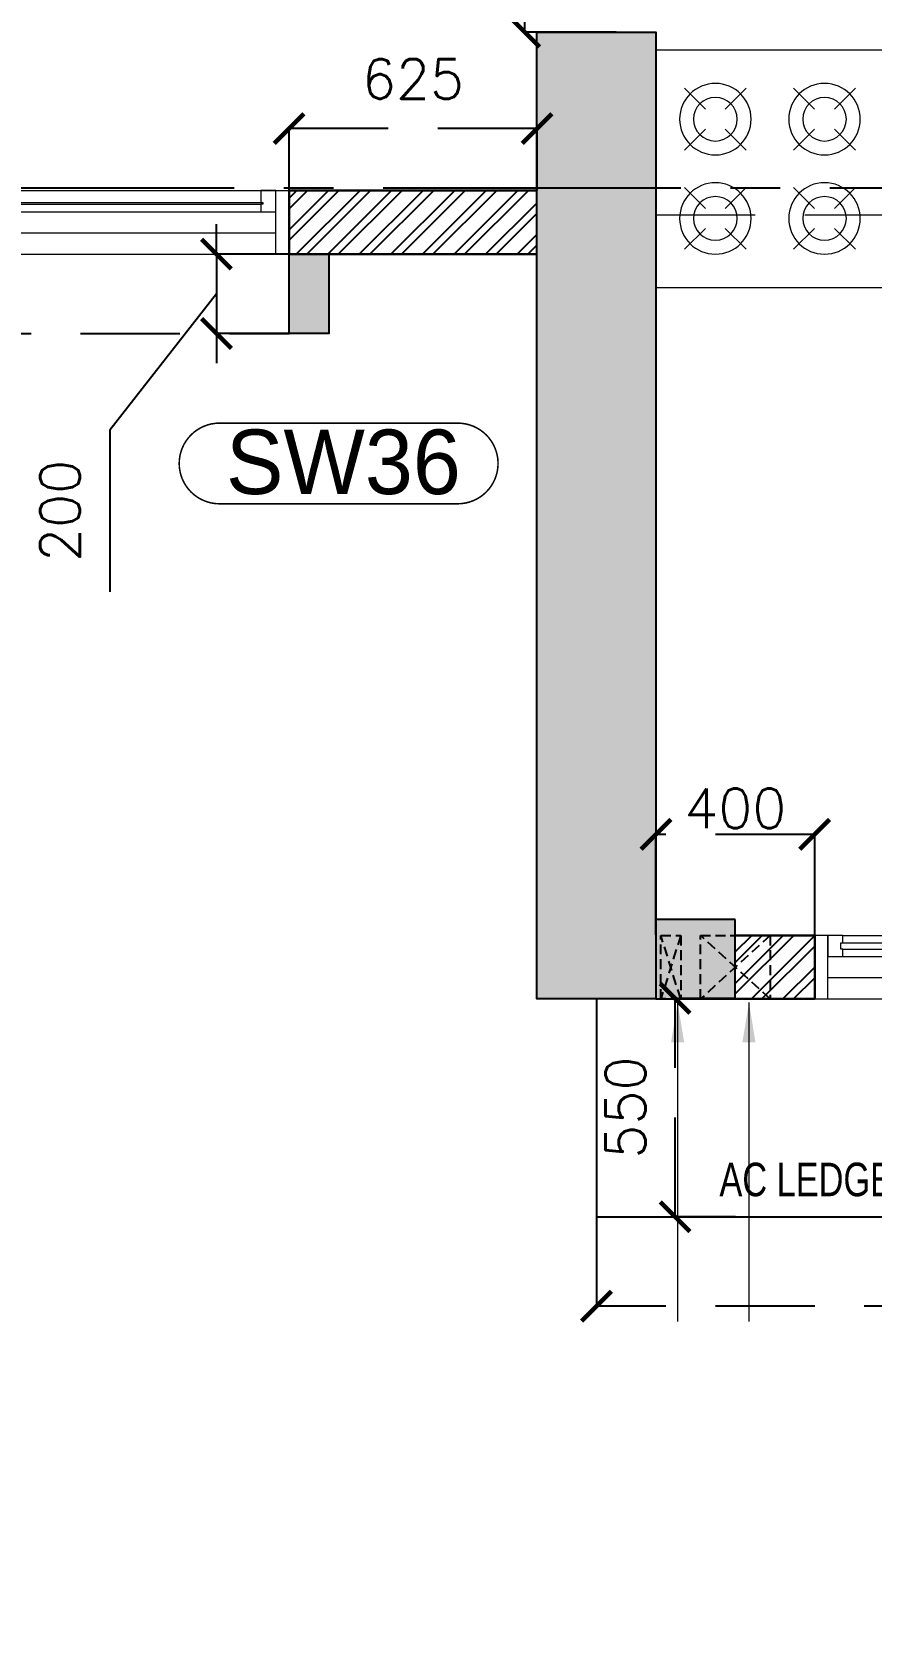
# Model space of a CAD drawing. Header units: millimetres. Extents: x 1124992 to 1258557, y -5767803 to -5695799.
# Drawn here: x 1192610 to 1194724, y -5721205 to -5717174 of the extents above; entities that cross this region are included whole.
import ezdxf

# ---------------------------------------------------------------- set-up
doc = ezdxf.new("R2010")
doc.units = ezdxf.units.MM
doc.header["$LTSCALE"] = 1000
doc.header["$MEASUREMENT"] = 0
for name, pattern in [('$1$AUDIT_D_120904163729-0', [0]), ('$36$HIDDEN', [0.375, 0.25, -0.125]), ('3BHK-A$0$AUDIT_D_120904163729-0', [0]), ('3BHK-A$0$HIDDEN', [0.375, 0.25, -0.125]), ('AUDIT_D_120904163729-0', [0]), ('T8 - TYPICAL FLOOR CORE$0$HIDDEN', [0.375, 0.25, -0.125]), ('T8(T9 IS SIMILAR) - DIMENSION & TEXTING$0$HIDDEN', [0.375, 0.25, -0.125]), ('T8(T9 IS SIMILAR) - TYPICAL FLOOR ELEVATION$0$AUDIT_D_120904163729-0', [0]), ('T8(T9 IS SIMILAR) - TYPICAL FLOOR ELEVATION$0$HIDDEN', [0.375, 0.25, -0.125]), ('T8(T9 IS SIMILAR)$0$$0$HIDDEN', [0.375, 0.25, -0.125]), ('T8(T9 IS SIMILAR)$0$HIDDEN', [0.375, 0.25, -0.125]), ('T8_REFUGE COLUMNS$0$CENTER2', [1.125, 0.75, -0.125, 0.125, -0.125])]:
    doc.linetypes.add(name, pattern=pattern)
doc.layers.get('0').update_dxf_attribs({"linetype": 'AUDIT_D_120904163729-0'})
for name, color, linetype in [('$0$A-HATCH -160', 251, '$1$AUDIT_D_120904163729-0'), ('$21$A-DIMENSIONS', 2, '$36$HIDDEN'), ('3BHK-A$0$$0$a-KIT FIX', 251, 'Continuous'), ('3BHK-A$0$A-HATCH -160', 251, '3BHK-A$0$AUDIT_D_120904163729-0'), ('T8 - TYPICAL FLOOR CORE$0$A-DIMENSIONS', 2, 'T8 - TYPICAL FLOOR CORE$0$HIDDEN'), ('T8 - TYPICAL FLOOR CORE$0$A-SLAB SUNK-AC LEDGES', 251, 'T8 - TYPICAL FLOOR CORE$0$HIDDEN'), ('T8(T9 IS SIMILAR) - DIMENSION & TEXTING$0$A-DIMENSIONS', 2, 'T8(T9 IS SIMILAR) - DIMENSION & TEXTING$0$HIDDEN'), ('T8(T9 IS SIMILAR) - TYPICAL FLOOR ELEVATION$0$A-DIM', 1, 'T8(T9 IS SIMILAR) - TYPICAL FLOOR ELEVATION$0$AUDIT_D_120904163729-0'), ('T8(T9 IS SIMILAR) - TYPICAL FLOOR ELEVATION$0$A-WALL HATCH', 252, 'T8(T9 IS SIMILAR) - TYPICAL FLOOR ELEVATION$0$AUDIT_D_120904163729-0'), ('T8(T9 IS SIMILAR) - TYPICAL FLOOR ELEVATION$0$A-WALL-FEATURES', 6, 'T8(T9 IS SIMILAR) - TYPICAL FLOOR ELEVATION$0$AUDIT_D_120904163729-0'), ('T8_REFUGE COLUMNS$0$A-CENTERLINE', 193, 'T8_REFUGE COLUMNS$0$CENTER2'), ('T8_REFUGE COLUMNS$0$A-RCC COLS', 3, 'Continuous'), ('T8_REFUGE COLUMNS$0$A-SHEAR WALL THICKENING', 3, 'Continuous'), ('T8_TYPICAL COLUMNS$0$A-RCC COLS', 3, 'Continuous'), ('T8_TYPICAL COLUMNS$1$A-SHEAR WALL THICKENING', 3, 'Continuous')]:
    doc.layers.add(name, color=color, linetype=linetype)
for name, color, linetype, lineweight in [('3BHK-A$0$$0$Window', 4, 'Continuous', 20), ('3BHK-A$0$$1$a-TOI-fixtures', 251, 'Continuous', 0), ('3BHK-A$0$$1$A-WALL- 160', 6, 'Continuous', 30), ('3BHK-A$0$A-WALL- 160', 6, 'Continuous', 30), ('3BHK-A$0$Window', 4, 'Continuous', 20), ('T8(T9 IS SIMILAR) - DIMENSION & TEXTING$0$R0-18-10-2014-T1-1st Podium Floor Plan$0$Text', 2, 'Continuous', 0), ('T8(T9 IS SIMILAR) - DIMENSION & TEXTING$0$T8 - TYPICAL FLOOR CORE$0$$1$a-Text', 4, 'Continuous', 0), ('T8(T9 IS SIMILAR)$0$D&W', 8, 'Continuous', 25), ('T8(T9 IS SIMILAR)$0$SCPL BEAM', 191, 'T8(T9 IS SIMILAR)$0$$0$HIDDEN', 13), ('T8_REFUGE COLUMNS$0$A-COLUMN NO size reduce', 81, 'Continuous', 25)]:
    doc.layers.add(name, color=color, linetype=linetype, lineweight=lineweight)
doc.layers.add('T8_REFUGE COLUMNS$1$COL-HATCH', color=7, linetype='Continuous', lineweight=25, true_color=0xa3a3a3)
doc.styles.add('T8 - TYPICAL FLOOR CORE$0$Romans 1', font='romans.shx', dxfattribs={"height": 100})
doc.styles.add('T8(T9 IS SIMILAR) - DIMENSION & TEXTING$0$Romans 1', font='romans.shx', dxfattribs={"height": 100})
doc.styles.add('T8(T9 IS SIMILAR) - DIMENSION & TEXTING$0$T8 - TYPICAL FLOOR CORE$0$$1$ARIAL ARROW', font='swisscl.ttf')
doc.styles.add('T8(T9 IS SIMILAR) - DIMENSION & TEXTING$0$Tahoma', font='tahoma.ttf')
doc.styles.add('T8(T9 IS SIMILAR) - TYPICAL FLOOR ELEVATION$0$Romans 1', font='romans.shx', dxfattribs={"height": 100})
doc.styles.add('T8_REFUGE COLUMNS$0$STANDARD', font='GOTHIC.TTF')
doc.dimstyles.new('T8 - TYPICAL FLOOR CORE$0$ALPINE S', dxfattribs={"dimscale": 0, "dimtxt": 100, "dimasz": 75, "dimexe": 0, "dimexo": 0, "dimgap": 75, "dimtad": 1, "dimdec": 0, "dimzin": 0, "dimdsep": 46, "dimtxsty": 'T8 - TYPICAL FLOOR CORE$0$Romans 1', "dimblk": 'T8 - TYPICAL FLOOR CORE$0$_ArchTick', "dimcen": 0.09, "dimclrd": 256, "dimclre": 256, "dimclrt": 7, "dimadec": 0, "dimazin": 0, "dimtfac": 1, "dimtdec": 0, "dimtofl": 0, "dimtmove": 1, "dimatfit": 0, "dimldrblk": 'T8 - TYPICAL FLOOR CORE$0$_Open90', "dimfxl": 1, "dimtolj": 1, "dimtzin": 0, "dimarcsym": 0})
doc.dimstyles.new('T8(T9 IS SIMILAR) - DIMENSION & TEXTING$0$ALPINE S', dxfattribs={"dimscale": 0, "dimtxt": 100, "dimasz": 75, "dimexe": 0, "dimexo": 0, "dimgap": 75, "dimtad": 1, "dimdec": 0, "dimzin": 0, "dimdsep": 46, "dimtxsty": 'T8(T9 IS SIMILAR) - DIMENSION & TEXTING$0$Romans 1', "dimblk": 'T8(T9 IS SIMILAR) - DIMENSION & TEXTING$0$_ArchTick', "dimcen": 0.09, "dimclrd": 256, "dimclre": 256, "dimclrt": 7, "dimadec": 0, "dimazin": 0, "dimtfac": 1, "dimtdec": 0, "dimtofl": 0, "dimtmove": 1, "dimatfit": 0, "dimldrblk": 'T8(T9 IS SIMILAR) - DIMENSION & TEXTING$0$_Open90', "dimfxl": 1, "dimtolj": 1, "dimtzin": 0, "dimarcsym": 0})
doc.dimstyles.new('T8(T9 IS SIMILAR) - DIMENSION & TEXTING$0$SAMATA STD', dxfattribs={"dimtxt": 100, "dimasz": 50, "dimexe": 50, "dimexo": 50, "dimgap": 10, "dimtad": 0, "dimdec": 0, "dimrnd": 5, "dimzin": 0, "dimdsep": 46, "dimtxsty": 'T8(T9 IS SIMILAR) - DIMENSION & TEXTING$0$Tahoma', "dimblk": 'T8(T9 IS SIMILAR) - DIMENSION & TEXTING$0$_Origin2', "dimcen": -50, "dimdle": 50, "dimclrd": 7, "dimclre": 7, "dimclrt": 7, "dimadec": 0, "dimazin": 0, "dimtfac": 1, "dimtdec": 0, "dimtmove": 1, "dimatfit": 3, "dimfxl": 150, "dimtfill": 1, "dimtolj": 1, "dimtzin": 0, "dimlwd": -1, "dimlwe": -1, "dimarcsym": 0})
doc.dimstyles.new('T8(T9 IS SIMILAR) - TYPICAL FLOOR ELEVATION$0$ALPINE S', dxfattribs={"dimscale": 0, "dimtxt": 100, "dimasz": 75, "dimexe": 0, "dimexo": 0, "dimgap": 75, "dimtad": 1, "dimdec": 0, "dimzin": 0, "dimdsep": 46, "dimtxsty": 'T8(T9 IS SIMILAR) - TYPICAL FLOOR ELEVATION$0$Romans 1', "dimblk": 'T8(T9 IS SIMILAR) - TYPICAL FLOOR ELEVATION$0$_ArchTick', "dimcen": 0.09, "dimclrd": 256, "dimclre": 256, "dimclrt": 7, "dimadec": 0, "dimazin": 0, "dimtfac": 1, "dimtdec": 0, "dimtofl": 0, "dimtmove": 1, "dimatfit": 0, "dimldrblk": 'T8(T9 IS SIMILAR) - TYPICAL FLOOR ELEVATION$0$_Open90', "dimfxl": 1, "dimtolj": 1, "dimtzin": 0, "dimarcsym": 0})
pattern_1 = [(45, (-0.65, 1285.594), (-39.77475644, 39.77475644), []), (45, (25.864, 1285.594), (-39.77475644, 39.77475644), [])]

# ---------------------------------------------------------------- blocks, each defined once
blk = doc.blocks.new('T8(T9 IS SIMILAR) - DIMENSION & TEXTING$0$_ArchTick')
at = {"color": 0, "linetype": 'ByBlock', "const_width": 0.15}
blk.add_lwpolyline([(-0.5, -0.5), (0.5, 0.5)], dxfattribs=at)
blk = doc.blocks.new('*D343')
at = {"layer": 'T8(T9 IS SIMILAR) - DIMENSION & TEXTING$0$A-DIMENSIONS', "linetype": 'T8(T9 IS SIMILAR) - DIMENSION & TEXTING$0$HIDDEN', "lineweight": -2, "transparency": 16777216}
for p, q in [((1193257.7, -5717573.6), (1193257.7, -5717417.3)), ((1193882.6, -5717573.6), (1193882.6, -5717417.3))]:
    blk.add_line(p, q, dxfattribs=at)
at = {"layer": 'T8(T9 IS SIMILAR) - DIMENSION & TEXTING$0$A-DIMENSIONS', "lineweight": -2, "transparency": 16777216}
blk.add_line((1193882.6, -5717417.3), (1193257.7, -5717417.3), dxfattribs=at)
at = {"layer": 'T8(T9 IS SIMILAR) - DIMENSION & TEXTING$0$A-DIMENSIONS', "linetype": 'ByBlock', "lineweight": -2, "transparency": 16777216, "xscale": 75, "yscale": 75, "zscale": 75, "rotation": 180}
blk.add_blockref('T8(T9 IS SIMILAR) - DIMENSION & TEXTING$0$_ArchTick', (1193257.7, -5717417.3), dxfattribs=at)
at = {"layer": 'T8(T9 IS SIMILAR) - DIMENSION & TEXTING$0$A-DIMENSIONS', "linetype": 'ByBlock', "lineweight": -2, "transparency": 16777216, "xscale": 75, "yscale": 75, "zscale": 75}
blk.add_blockref('T8(T9 IS SIMILAR) - DIMENSION & TEXTING$0$_ArchTick', (1193882.6, -5717417.3), dxfattribs=at)
at = {"layer": 'T8(T9 IS SIMILAR) - DIMENSION & TEXTING$0$A-DIMENSIONS', "color": 7, "linetype": 'ByBlock', "transparency": 16777216, "insert": (1193570.2, -5717292.3), "char_height": 100, "attachment_point": 5, "style": 'T8(T9 IS SIMILAR) - DIMENSION & TEXTING$0$Romans 1'}
blk.add_mtext('\\A1;625', dxfattribs=at)
blk = doc.blocks.new('T8(T9 IS SIMILAR) - DIMENSION & TEXTING$0$_Open90')
at = {"color": 0, "linetype": 'ByBlock', "lineweight": -2}
for p, q in [((0, 0), (-1, 0)), ((-0.5, 0.5), (0, 0)), ((0, 0), (-0.5, -0.5))]:
    blk.add_line(p, q, dxfattribs=at)
blk = doc.blocks.new('*D328')
at = {"layer": 'T8(T9 IS SIMILAR) - DIMENSION & TEXTING$0$A-DIMENSIONS', "linetype": 'T8(T9 IS SIMILAR) - DIMENSION & TEXTING$0$HIDDEN', "lineweight": -2, "transparency": 16777216}
for p, q in [((1194182.2, -5719448.6), (1194182.2, -5719195.3)), ((1194582.2, -5719448.6), (1194582.2, -5719195.3))]:
    blk.add_line(p, q, dxfattribs=at)
at = {"layer": 'T8(T9 IS SIMILAR) - DIMENSION & TEXTING$0$A-DIMENSIONS', "lineweight": -2, "transparency": 16777216}
blk.add_line((1194582.2, -5719195.3), (1194182.2, -5719195.3), dxfattribs=at)
at = {"layer": 'T8(T9 IS SIMILAR) - DIMENSION & TEXTING$0$A-DIMENSIONS', "linetype": 'ByBlock', "lineweight": -2, "transparency": 16777216, "xscale": 75, "yscale": 75, "zscale": 75, "rotation": 180}
blk.add_blockref('T8(T9 IS SIMILAR) - DIMENSION & TEXTING$0$_ArchTick', (1194182.2, -5719195.3), dxfattribs=at)
at = {"layer": 'T8(T9 IS SIMILAR) - DIMENSION & TEXTING$0$A-DIMENSIONS', "linetype": 'ByBlock', "lineweight": -2, "transparency": 16777216, "xscale": 75, "yscale": 75, "zscale": 75}
blk.add_blockref('T8(T9 IS SIMILAR) - DIMENSION & TEXTING$0$_ArchTick', (1194582.2, -5719195.3), dxfattribs=at)
at = {"layer": 'T8(T9 IS SIMILAR) - DIMENSION & TEXTING$0$A-DIMENSIONS', "color": 7, "linetype": 'ByBlock', "transparency": 16777216, "insert": (1194382.2, -5719129.7), "char_height": 100, "attachment_point": 5, "style": 'T8(T9 IS SIMILAR) - DIMENSION & TEXTING$0$Romans 1'}
blk.add_mtext('\\A1;400', dxfattribs=at)
blk = doc.blocks.new('T8(T9 IS SIMILAR) - DIMENSION & TEXTING$0$_Origin2')
at = {"color": 0, "linetype": 'ByBlock', "lineweight": -2}
blk.add_line((-0.5, 0), (-1, 0), dxfattribs=at)
for radius in [0.5, 0.25]:
    blk.add_circle((0, 0), radius, dxfattribs=at)
blk = doc.blocks.new('*D212')
at = {"layer": 'T8(T9 IS SIMILAR) - DIMENSION & TEXTING$0$A-DIMENSIONS', "linetype": 'T8(T9 IS SIMILAR) - DIMENSION & TEXTING$0$HIDDEN', "lineweight": -2, "transparency": 16777216}
for p, q in [((1194082.3, -5715724), (1193851.5, -5715724)), ((1194082.3, -5717174.5), (1193851.5, -5717174.5))]:
    blk.add_line(p, q, dxfattribs=at)
at = {"layer": 'T8(T9 IS SIMILAR) - DIMENSION & TEXTING$0$A-DIMENSIONS', "lineweight": -2, "transparency": 16777216}
blk.add_line((1193851.5, -5717174.5), (1193851.5, -5715724), dxfattribs=at)
at = {"layer": 'T8(T9 IS SIMILAR) - DIMENSION & TEXTING$0$A-DIMENSIONS', "linetype": 'ByBlock', "lineweight": -2, "transparency": 16777216, "xscale": 75, "yscale": 75, "zscale": 75}
for p, rotation in [((1193851.5, -5715724), 90), ((1193851.5, -5717174.5), 270)]:
    blk.add_blockref('T8(T9 IS SIMILAR) - DIMENSION & TEXTING$0$_ArchTick', p, dxfattribs=dict(at, rotation=rotation))
at = {"layer": 'T8(T9 IS SIMILAR) - DIMENSION & TEXTING$0$A-DIMENSIONS', "color": 7, "linetype": 'ByBlock', "transparency": 16777216, "insert": (1193726.5, -5716449.2), "char_height": 100, "attachment_point": 5, "rotation": 90, "style": 'T8(T9 IS SIMILAR) - DIMENSION & TEXTING$0$Romans 1'}
blk.add_mtext('\\A1;1450', dxfattribs=at)
blk = doc.blocks.new('*D183')
at = {"layer": 'T8(T9 IS SIMILAR) - DIMENSION & TEXTING$0$A-DIMENSIONS', "linetype": 'T8(T9 IS SIMILAR) - DIMENSION & TEXTING$0$HIDDEN', "lineweight": -2, "transparency": 16777216}
for p, q in [((1194032.5, -5720158.4), (1194032.5, -5720383.9)), ((1196082.2, -5720158.4), (1196082.2, -5720383.9))]:
    blk.add_line(p, q, dxfattribs=at)
at = {"layer": 'T8(T9 IS SIMILAR) - DIMENSION & TEXTING$0$A-DIMENSIONS', "lineweight": -2, "transparency": 16777216}
blk.add_line((1196082.2, -5720383.9), (1194032.5, -5720383.9), dxfattribs=at)
at = {"layer": 'T8(T9 IS SIMILAR) - DIMENSION & TEXTING$0$A-DIMENSIONS', "linetype": 'ByBlock', "lineweight": -2, "transparency": 16777216, "xscale": 75, "yscale": 75, "zscale": 75, "rotation": 180}
blk.add_blockref('T8(T9 IS SIMILAR) - DIMENSION & TEXTING$0$_ArchTick', (1194032.5, -5720383.9), dxfattribs=at)
at = {"layer": 'T8(T9 IS SIMILAR) - DIMENSION & TEXTING$0$A-DIMENSIONS', "linetype": 'ByBlock', "lineweight": -2, "transparency": 16777216, "xscale": 75, "yscale": 75, "zscale": 75}
blk.add_blockref('T8(T9 IS SIMILAR) - DIMENSION & TEXTING$0$_ArchTick', (1196082.2, -5720383.9), dxfattribs=at)
at = {"layer": 'T8(T9 IS SIMILAR) - DIMENSION & TEXTING$0$A-DIMENSIONS', "color": 7, "linetype": 'ByBlock', "transparency": 16777216, "insert": (1195057.4, -5720258.9), "char_height": 100, "attachment_point": 5, "style": 'T8(T9 IS SIMILAR) - DIMENSION & TEXTING$0$Romans 1'}
blk.add_mtext('\\A1;2050', dxfattribs=at)
blk = doc.blocks.new('T8_REFUGE COLUMNS$0$A$C277F3394')
at = {"layer": 'T8_REFUGE COLUMNS$0$A-SHEAR WALL THICKENING', "linetype": 'ByBlock', "true_color": 0xa3a3a3}
h = blk.add_hatch(color=253, dxfattribs=at)
h.dxf.hatch_style = 1
h.paths.add_polyline_path([(-10710.2, -185), (-10910.2, -185), (-10910.2, -385), (-10710.2, -385)])
at = {"layer": 'T8_REFUGE COLUMNS$0$A-SHEAR WALL THICKENING', "linetype": 'ByBlock'}
blk.add_lwpolyline([(-10710.2, -185), (-10910.2, -185), (-10910.2, -385), (-10710.2, -385)], close=True, dxfattribs=at)
blk = doc.blocks.new('T8_REFUGE COLUMNS$0$A$C46A13422')
at = {"layer": 'T8_REFUGE COLUMNS$0$A-SHEAR WALL THICKENING', "linetype": 'ByBlock'}
blk.add_blockref('T8_REFUGE COLUMNS$0$A$C277F3394', (-5609.8, -7500), dxfattribs=at)
blk = doc.blocks.new('T8_REFUGE COLUMNS')
at = {"layer": 'T8_REFUGE COLUMNS$1$COL-HATCH', "linetype": 'ByBlock'}
h = blk.add_hatch(color=256, dxfattribs=at)
h.dxf.hatch_style = 1
h.paths.add_polyline_path([(1194182.1, -5719609.9), (1193882.1, -5719609.9), (1193882.1, -5717174.9), (1194182.1, -5717174.9)])
at = {"layer": 'T8_REFUGE COLUMNS$0$A-CENTERLINE'}
blk.add_line((1223494.9, -5717567.4), (1182495.9, -5717567.4), dxfattribs=at)
at = {"layer": 'T8_REFUGE COLUMNS$0$A-COLUMN NO size reduce', "linetype": 'ByBlock', "const_width": 3.9}
blk.add_lwpolyline([(1193082.6, -5718362.6, -1), (1193082.6, -5718159.4), (1193682.8, -5718159.4, -1), (1193682.8, -5718362.6)], format="xyb", close=True, dxfattribs=at)
at = {"layer": 'T8_REFUGE COLUMNS$0$A-RCC COLS', "linetype": 'ByBlock'}
blk.add_lwpolyline([(1194182.1, -5719609.9), (1193882.1, -5719609.9), (1193882.1, -5717174.9), (1194182.1, -5717174.9)], close=True, dxfattribs=at)
blk.add_blockref('T8_REFUGE COLUMNS$0$A$C46A13422', (1210702.1, -5711724.9), dxfattribs=at)
at = {"layer": 'T8_REFUGE COLUMNS$0$A-COLUMN NO size reduce', "linetype": 'ByBlock', "insert": (1193098.8, -5718175.7), "char_height": 162.5, "attachment_point": 1, "style": 'T8_REFUGE COLUMNS$0$STANDARD'}
blk.add_mtext_dynamic_manual_height_columns('SW36', width=444.685, gutter_width=500, heights=[0], dxfattribs=at)
blk = doc.blocks.new('T8_TYPICAL COLUMNS$0$A$C277F3394')
at = {"layer": 'T8_TYPICAL COLUMNS$1$A-SHEAR WALL THICKENING', "linetype": 'ByBlock'}
h = blk.add_hatch(color=31, dxfattribs=at)
h.dxf.hatch_style = 1
h.paths.add_polyline_path([(-10710.2, -185), (-10910.2, -185), (-10910.2, -385), (-10710.2, -385)])
blk.add_lwpolyline([(-10710.2, -185), (-10910.2, -185), (-10910.2, -385), (-10710.2, -385)], close=True, dxfattribs=at)
blk = doc.blocks.new('T8_TYPICAL COLUMNS$0$A$C46A13422')
at = {"layer": 'T8_TYPICAL COLUMNS$1$A-SHEAR WALL THICKENING', "linetype": 'ByBlock'}
blk.add_blockref('T8_TYPICAL COLUMNS$0$A$C277F3394', (-5609.8, -7500), dxfattribs=at)
blk = doc.blocks.new('T8_TYPICAL COLUMNS')
at = {"layer": 'T8_TYPICAL COLUMNS$0$A-RCC COLS', "linetype": 'ByBlock'}
for name, p in [('T8_REFUGE COLUMNS', (0, 0)), ('T8_TYPICAL COLUMNS$0$A$C46A13422', (1210702.1, -5711724.9))]:
    blk.add_blockref(name, p, dxfattribs=at)
blk = doc.blocks.new('3BHK-A$0$$0$1500')
at = {"layer": '3BHK-A$0$$0$Window', "color": 1, "lineweight": 13}
for p, q in [((1150276.5, -5694418.8), (1148842.5, -5694418.8)), ((1149307.5, -5694418.8), (1148880, -5694418.8)), ((1149307.5, -5694472.1), (1148880, -5694472.1)), ((1149773.7, -5694472.1), (1149345, -5694472.1)), ((1149811.2, -5694472.1), (1150276.5, -5694472.1)), ((1149307.5, -5694525.5), (1148842.5, -5694525.5)), ((1149773.7, -5694525.5), (1149345, -5694525.5)), ((1150239, -5694525.5), (1149811.2, -5694525.5)), ((1149773.7, -5694578.8), (1148842.5, -5694578.8)), ((1150239, -5694578.8), (1149811.2, -5694578.8))]:
    blk.add_line(p, q, dxfattribs=at)
at = {"layer": '3BHK-A$0$$0$Window', "color": 5, "lineweight": 13}
for p, q in [((1149307.5, -5694449.1), (1148880, -5694449.1)), ((1149307.5, -5694453.6), (1148880, -5694453.6)), ((1149773.7, -5694490.7), (1149345, -5694490.7)), ((1149773.7, -5694506.9), (1149345, -5694506.9)), ((1150239, -5694544.1), (1149811.2, -5694544.1)), ((1150239, -5694560.2), (1149811.2, -5694560.2))]:
    blk.add_line(p, q, dxfattribs=at)
at = {"layer": '3BHK-A$0$$0$Window', "color": 4, "lineweight": 13}
for points in [[(1148842.5, -5694418.8), (1148809.5, -5694418.8), (1148809.5, -5694578.8), (1148842.5, -5694578.8)], [(1148880, -5694453.6), (1148880, -5694472.1), (1148842.5, -5694472.1), (1148842.5, -5694418.8), (1148880, -5694418.8), (1148880, -5694449.1), (1148875.5, -5694449.1), (1148875.5, -5694453.6)], [(1149307.5, -5694453.6), (1149307.5, -5694472.1), (1149345, -5694472.1), (1149345, -5694418.8), (1149307.5, -5694418.8), (1149307.5, -5694449.1), (1149312, -5694449.1), (1149312, -5694453.6)], [(1150309.5, -5694418.8), (1150276.5, -5694418.8), (1150276.5, -5694578.8), (1150309.5, -5694578.8)], [(1149345, -5694506.9), (1149345, -5694525.5), (1149307.5, -5694525.5), (1149307.5, -5694472.1), (1149345, -5694472.1), (1149345, -5694490.7), (1149340.5, -5694490.7), (1149340.5, -5694506.9)], [(1149773.7, -5694506.9), (1149773.7, -5694525.5), (1149811.2, -5694525.5), (1149811.2, -5694472.1), (1149773.7, -5694472.1), (1149773.7, -5694490.7), (1149778.2, -5694490.7), (1149778.2, -5694506.9)], [(1149811.2, -5694560.2), (1149811.2, -5694578.8), (1149773.7, -5694578.8), (1149773.7, -5694525.5), (1149811.2, -5694525.5), (1149811.2, -5694544.1), (1149806.7, -5694544.1), (1149806.7, -5694560.2)], [(1150239, -5694560.2), (1150239, -5694578.8), (1150276.5, -5694578.8), (1150276.5, -5694525.5), (1150239, -5694525.5), (1150239, -5694544.1), (1150243.5, -5694544.1), (1150243.5, -5694560.2)]]:
    blk.add_lwpolyline(points, close=True, dxfattribs=at)
blk = doc.blocks.new('3BHK-A$0$$0$RANGE-flat-1')
at = {"layer": '3BHK-A$0$$1$a-TOI-fixtures'}
for p, q in [((-575, -600), (-575, 0)), ((-600, -100), (-625, -100)), ((-625, -100), (-625, -175)), ((-450, -150), (-502.8, -97.2)), ((-400, -150), (-347.2, -97.2)), ((-175, -150), (-227.8, -97.2)), ((-125, -150), (-72.2, -97.2)), ((-625, -175), (-600, -175)), ((-450, -200), (-502.8, -252.8)), ((-400, -200), (-347.2, -252.8)), ((-175, -200), (-227.8, -252.8)), ((-125, -200), (-72.2, -252.8)), ((-450, -400), (-502.8, -347.2)), ((-400, -400), (-347.2, -347.2)), ((-175, -400), (-227.8, -347.2)), ((-125, -400), (-72.2, -347.2)), ((-625, -425), (-600, -425)), ((-625, -500), (-625, -425)), ((-450, -450), (-502.8, -502.8)), ((-400, -450), (-347.2, -502.8)), ((-175, -450), (-227.8, -502.8)), ((-125, -450), (-72.2, -502.8)), ((-600, -500), (-625, -500))]:
    blk.add_line(p, q, dxfattribs=at)
blk.add_lwpolyline([(-600, -600), (0, -600), (0, 0), (-600, 0)], close=True, dxfattribs=at)
for centre, radius in [((-425, -175), 90), ((-425, -175), 55), ((-150, -175), 90), ((-150, -175), 55), ((-425, -425), 90), ((-150, -425), 90), ((-425, -425), 55), ((-150, -425), 55)]:
    blk.add_circle(centre, radius, dxfattribs=at)
blk = doc.blocks.new('3BHK-A$0$2400')
at = {"layer": '3BHK-A$0$Window', "color": 1, "lineweight": 13}
for p, q in [((1151176.5, -5692111.9), (1148842.5, -5692111.9)), ((1149607.5, -5692111.9), (1148880, -5692111.9)), ((1149607.5, -5692165.3), (1148880, -5692165.3)), ((1150373.7, -5692165.3), (1149645, -5692165.3)), ((1150411.2, -5692165.3), (1151176.5, -5692165.3)), ((1149607.5, -5692218.6), (1148842.5, -5692218.6)), ((1150373.7, -5692218.6), (1149645, -5692218.6)), ((1151139, -5692218.6), (1150411.2, -5692218.6)), ((1150373.7, -5692271.9), (1148842.5, -5692271.9)), ((1151139, -5692271.9), (1150411.2, -5692271.9))]:
    blk.add_line(p, q, dxfattribs=at)
at = {"layer": '3BHK-A$0$Window', "color": 5, "lineweight": 13}
for p, q in [((1149607.5, -5692142.2), (1148880, -5692142.2)), ((1149607.5, -5692146.7), (1148880, -5692146.7)), ((1150373.7, -5692183.8), (1149645, -5692183.8)), ((1150373.7, -5692200), (1149645, -5692200)), ((1151139, -5692237.2), (1150411.2, -5692237.2)), ((1151139, -5692253.3), (1150411.2, -5692253.3))]:
    blk.add_line(p, q, dxfattribs=at)
at = {"layer": '3BHK-A$0$Window', "color": 4, "lineweight": 13}
for points in [[(1148842.5, -5692111.9), (1148809.5, -5692111.9), (1148809.5, -5692271.9), (1148842.5, -5692271.9)], [(1148880, -5692146.7), (1148880, -5692165.3), (1148842.5, -5692165.3), (1148842.5, -5692111.9), (1148880, -5692111.9), (1148880, -5692142.2), (1148875.5, -5692142.2), (1148875.5, -5692146.7)], [(1149607.5, -5692146.7), (1149607.5, -5692165.3), (1149645, -5692165.3), (1149645, -5692111.9), (1149607.5, -5692111.9), (1149607.5, -5692142.2), (1149612, -5692142.2), (1149612, -5692146.7)], [(1151209.5, -5692111.9), (1151176.5, -5692111.9), (1151176.5, -5692271.9), (1151209.5, -5692271.9)], [(1149645, -5692200), (1149645, -5692218.6), (1149607.5, -5692218.6), (1149607.5, -5692165.3), (1149645, -5692165.3), (1149645, -5692183.8), (1149640.5, -5692183.8), (1149640.5, -5692200)], [(1150373.7, -5692200), (1150373.7, -5692218.6), (1150411.2, -5692218.6), (1150411.2, -5692165.3), (1150373.7, -5692165.3), (1150373.7, -5692183.8), (1150378.2, -5692183.8), (1150378.2, -5692200)], [(1150411.2, -5692253.3), (1150411.2, -5692271.9), (1150373.7, -5692271.9), (1150373.7, -5692218.6), (1150411.2, -5692218.6), (1150411.2, -5692237.2), (1150406.7, -5692237.2), (1150406.7, -5692253.3)], [(1151139, -5692253.3), (1151139, -5692271.9), (1151176.5, -5692271.9), (1151176.5, -5692218.6), (1151139, -5692218.6), (1151139, -5692237.2), (1151143.5, -5692237.2), (1151143.5, -5692253.3)]]:
    blk.add_lwpolyline(points, close=True, dxfattribs=at)
blk = doc.blocks.new('3BHK-A')
at = {"layer": '3BHK-A$0$A-HATCH -160', "linetype": 'ByBlock'}
h = blk.add_hatch(dxfattribs=at)
h.set_pattern_fill('ANSI32', color=256, scale=150)
h.set_pattern_definition(pattern_1)
h.paths.add_polyline_path([(1193257.7, -5717734.7), (1193882.6, -5717734.7), (1193882.6, -5717574.7), (1193257.7, -5717574.7)])
h = blk.add_hatch(dxfattribs=at)
h.set_pattern_fill('ANSI32', color=256, scale=150)
h.set_pattern_definition(pattern_1)
h.paths.add_polyline_path([(1194382.1, -5719609.9), (1194582.2, -5719609.9), (1194582.2, -5719449.9), (1194382.1, -5719449.9)])
at = {"linetype": '3BHK-A$0$HIDDEN', "ltscale": 0.1}
for p, q in [((1194244.6, -5719449.9, -0.5), (1194194.6, -5719609.9, -0.5)), ((1194244.6, -5719609.9, -0.5), (1194194.6, -5719449.9, -0.5)), ((1194469.6, -5719609.9, -0.5), (1194294.6, -5719449.9, -0.5)), ((1194469.6, -5719449.9, -0.5), (1194294.6, -5719609.9, -0.5))]:
    blk.add_line(p, q, dxfattribs=at)
at = {"linetype": '3BHK-A$0$HIDDEN', "ltscale": 0.1, "elevation": -0.5}
for points in [[(1194244.6, -5719609.9), (1194194.6, -5719609.9), (1194194.6, -5719449.9), (1194244.6, -5719449.9)], [(1194469.6, -5719609.9), (1194294.6, -5719609.9), (1194294.6, -5719449.9), (1194469.6, -5719449.9)]]:
    blk.add_lwpolyline(points, close=True, dxfattribs=at)
at = {"layer": '3BHK-A$0$$1$A-WALL- 160', "linetype": 'ByBlock'}
for p, q in [((1194382.1, -5719449.9, -1), (1194582.2, -5719449.9, -0.5)), ((1194582.2, -5719609.9, -0.5), (1194582.2, -5719449.9, -0.5)), ((1194382.1, -5719609.9, -0.5), (1194582.2, -5719609.9, -0.5))]:
    blk.add_line(p, q, dxfattribs=at)
at = {"layer": '3BHK-A$0$A-WALL- 160', "linetype": 'ByBlock'}
for p, q in [((1193257.7, -5717573.4, 0), (1193257.7, -5717733.4, 0)), ((1193882.6, -5717573.4, 0), (1193257.7, -5717573.4, 0)), ((1193882.6, -5717733.4, 0), (1193257.7, -5717733.4, 0))]:
    blk.add_line(p, q, dxfattribs=at)
at = {"layer": '3BHK-A$0$$0$a-KIT FIX', "extrusion": (0, 0, -1), "zscale": -0.9999999999999998}
blk.add_blockref('3BHK-A$0$$0$RANGE-flat-1', (-1194181.9, -5717218.8, 0), dxfattribs=at)
at = {"layer": '3BHK-A$0$$1$A-WALL- 160', "linetype": 'ByBlock', "rotation": 180}
blk.add_blockref('3BHK-A$0$$0$1500', (2344891.7, -11414028.7, -0.5), dxfattribs=at)
at = {"layer": '3BHK-A$0$A-WALL- 160', "linetype": 'ByBlock', "xscale": -1}
blk.add_blockref('3BHK-A$0$2400', (2342067.1, -25461.5, 0), dxfattribs=at)
blk = doc.blocks.new('T8(T9 IS SIMILAR) - TYPICAL FLOOR ELEVATION$0$_ArchTick')
at = {"color": 0, "linetype": 'ByBlock', "const_width": 0.15}
blk.add_lwpolyline([(-0.5, -0.5), (0.5, 0.5)], dxfattribs=at)
blk = doc.blocks.new('*D724')
at = {"layer": 'T8(T9 IS SIMILAR) - TYPICAL FLOOR ELEVATION$0$A-DIM', "lineweight": -2, "transparency": 16777216}
for p, q in [((1193075, -5717733.5), (1193075, -5717658.5)), ((1193075, -5717733.5), (1193075, -5717933.5)), ((1193075, -5717833.5), (1192806, -5718176.9)), ((1193075, -5717933.5), (1193075, -5718008.5)), ((1192806, -5718176.9), (1192806, -5718584))]:
    blk.add_line(p, q, dxfattribs=at)
at = {"layer": 'T8(T9 IS SIMILAR) - TYPICAL FLOOR ELEVATION$0$A-DIM', "linetype": 'T8(T9 IS SIMILAR) - TYPICAL FLOOR ELEVATION$0$HIDDEN', "lineweight": -2, "transparency": 16777216}
for p, q in [((1193257.7, -5717733.5), (1193075, -5717733.5)), ((1193257.7, -5717933.5), (1193075, -5717933.5))]:
    blk.add_line(p, q, dxfattribs=at)
at = {"layer": 'T8(T9 IS SIMILAR) - TYPICAL FLOOR ELEVATION$0$A-DIM', "linetype": 'ByBlock', "lineweight": -2, "transparency": 16777216, "xscale": 75, "yscale": 75, "zscale": 75}
for p, rotation in [((1193075, -5717733.5), 270), ((1193075, -5717933.5), 90)]:
    blk.add_blockref('T8(T9 IS SIMILAR) - TYPICAL FLOOR ELEVATION$0$_ArchTick', p, dxfattribs=dict(at, rotation=rotation))
at = {"layer": 'T8(T9 IS SIMILAR) - TYPICAL FLOOR ELEVATION$0$A-DIM', "color": 7, "linetype": 'ByBlock', "transparency": 16777216, "insert": (1192681, -5718380.5), "char_height": 100, "attachment_point": 5, "rotation": 90, "style": 'T8(T9 IS SIMILAR) - TYPICAL FLOOR ELEVATION$0$Romans 1'}
blk.add_mtext('\\A1;200', dxfattribs=at)
blk = doc.blocks.new('T8(T9 IS SIMILAR) - TYPICAL FLOOR ELEVATION$0$_Open90')
at = {"color": 0, "linetype": 'ByBlock', "lineweight": -2}
for p, q in [((0, 0), (-1, 0)), ((-0.5, 0.5), (0, 0)), ((0, 0), (-0.5, -0.5))]:
    blk.add_line(p, q, dxfattribs=at)
blk = doc.blocks.new('T8 - TYPICAL FLOOR CORE$0$_ArchTick')
at = {"color": 0, "linetype": 'ByBlock', "const_width": 0.15}
blk.add_lwpolyline([(-0.5, -0.5), (0.5, 0.5)], dxfattribs=at)
blk = doc.blocks.new('*D783')
at = {"layer": 'T8 - TYPICAL FLOOR CORE$0$A-DIMENSIONS', "linetype": 'T8 - TYPICAL FLOOR CORE$0$HIDDEN', "lineweight": -2, "transparency": 16777216}
for p, q in [((1194383, -5719608.6), (1194230.5, -5719608.6)), ((1194383, -5720158.4), (1194230.5, -5720158.4))]:
    blk.add_line(p, q, dxfattribs=at)
at = {"layer": 'T8 - TYPICAL FLOOR CORE$0$A-DIMENSIONS', "lineweight": -2, "transparency": 16777216}
blk.add_line((1194230.5, -5720158.4), (1194230.5, -5719608.6), dxfattribs=at)
at = {"layer": 'T8 - TYPICAL FLOOR CORE$0$A-DIMENSIONS', "linetype": 'ByBlock', "lineweight": -2, "transparency": 16777216, "xscale": 75, "yscale": 75, "zscale": 75}
for p, rotation in [((1194230.5, -5719608.6), 90), ((1194230.5, -5720158.4), 270)]:
    blk.add_blockref('T8 - TYPICAL FLOOR CORE$0$_ArchTick', p, dxfattribs=dict(at, rotation=rotation))
at = {"layer": 'T8 - TYPICAL FLOOR CORE$0$A-DIMENSIONS', "color": 7, "linetype": 'ByBlock', "transparency": 16777216, "insert": (1194105.5, -5719883.5), "char_height": 100, "attachment_point": 5, "rotation": 90, "style": 'T8 - TYPICAL FLOOR CORE$0$Romans 1'}
blk.add_mtext('\\A1;550', dxfattribs=at)
blk = doc.blocks.new('T8 - TYPICAL FLOOR CORE$0$_Open90')
at = {"color": 0, "linetype": 'ByBlock', "lineweight": -2}
for p, q in [((0, 0), (-1, 0)), ((-0.5, 0.5), (0, 0)), ((0, 0), (-0.5, -0.5))]:
    blk.add_line(p, q, dxfattribs=at)
blk = doc.blocks.new('T8(T9 IS SIMILAR) - DIMENSION & TEXTING')
at = {"layer": 'T8(T9 IS SIMILAR) - DIMENSION & TEXTING$0$T8 - TYPICAL FLOOR CORE$0$$1$a-Text', "style": 'T8(T9 IS SIMILAR) - DIMENSION & TEXTING$0$T8 - TYPICAL FLOOR CORE$0$$1$ARIAL ARROW'}
blk.add_text('AC LEDGE @BEAM BOTTOM', height=84.375, dxfattribs=at).set_placement((1194342.2, -5720106.8, 0))
at = {"layer": 'T8(T9 IS SIMILAR) - DIMENSION & TEXTING$0$A-DIMENSIONS', "linetype": 'ByBlock'}
for base, p1, p2, angle, picture, middle in [((1193851.4546, -5715723.976), (1194082.2606, -5717174.4643, -0.0243), (1194082.2606, -5715723.976, -0.0243), 90, '*D212', (1193726.4546, -5716449.2201)), ((1193257.7, -5717417.3, 0.5), (1193882.6, -5717573.6, 0.5), (1193257.7, -5717573.6, 0.5), 180, '*D343', (1193570.2, -5717292.3, 0.5))]:
    dim = blk.add_linear_dim(base=base, p1=p1, p2=p2, angle=angle, dimstyle='T8(T9 IS SIMILAR) - DIMENSION & TEXTING$0$ALPINE S', override={"dimscale": 1, "dimfxl": 5, "dimarcsym": 1}, dxfattribs=at)
    dim.commit()
    dim.dimension.update_dxf_attribs({"geometry": picture, "text_midpoint": middle})
dim = blk.add_linear_dim(base=(1194182.2, -5719195.3), p1=(1194582.2, -5719448.6, 0.5), p2=(1194182.2, -5719448.6), angle=180, dimstyle='T8(T9 IS SIMILAR) - DIMENSION & TEXTING$0$ALPINE S', override={"dimscale": 1, "dimfxl": 5, "dimarcsym": 1}, dxfattribs=at)
dim.commit()
dim.dimension.update_dxf_attribs({"geometry": '*D328', "text_midpoint": (1194382.2, -5719254.7), "dimtype": 128})
dim = blk.add_linear_dim(base=(1194032.5, -5720383.9), p1=(1196082.2, -5720158.4, 0), p2=(1194032.5, -5720158.4, 0), dimstyle='T8(T9 IS SIMILAR) - DIMENSION & TEXTING$0$ALPINE S', override={"dimscale": 1, "dimfxl": 5, "dimarcsym": 1}, dxfattribs=at)
dim.commit()
dim.dimension.update_dxf_attribs({"geometry": '*D183', "text_midpoint": (1195057.4, -5720258.9)})
at = {"layer": 'T8(T9 IS SIMILAR) - DIMENSION & TEXTING$0$R0-18-10-2014-T1-1st Podium Floor Plan$0$Text'}
for points in [[(1194236.8, -5719618.9), (1194236.8, -5720248.5), (1194236.8, -5720422.1)], [(1194416.5, -5719618.9), (1194416.6, -5720248.5), (1194416.5, -5720422.1)]]:
    blk.add_leader(points, dimstyle='T8(T9 IS SIMILAR) - DIMENSION & TEXTING$0$SAMATA STD', override={"dimscale": 1, "dimasz": 100, "dimclrd": 2, "dimfxlon": 1, "dimarcsym": 1}, dxfattribs=at)
blk = doc.blocks.new('T8(T9 IS SIMILAR) - TYPICAL FLOOR ELEVATION')
at = {"layer": 'T8(T9 IS SIMILAR) - TYPICAL FLOOR ELEVATION$0$A-WALL HATCH', "linetype": 'ByBlock'}
h = blk.add_hatch(dxfattribs=at)
h.set_pattern_fill('ZIGZAG', color=256, scale=250)
h.set_pattern_definition([(0, (0, 0), (31.25, 31.25), [31.25, -31.25]), (90, (31.25, 0), (-31.25, 31.25), [31.25, -31.25])])
h.paths.add_polyline_path([(1186332.7, -5719983.5), (1186332.7, -5719683.5), (1186432.7, -5719683.5), (1186432.7, -5719883.5), (1186982.7, -5719883.5), (1186982.7, -5719523.5), (1187082.7, -5719523.5), (1187082.7, -5719983.5)])
h.paths.add_polyline_path([(1190232.7, -5719983.5), (1190232.7, -5719683.5), (1190132.7, -5719683.5), (1190132.7, -5719883.5), (1189582.7, -5719883.5), (1189582.7, -5719523.5), (1189482.7, -5719523.5), (1189482.7, -5719983.5)])
h.paths.add_polyline_path([(1190857.7, -5717933.5), (1190857.7, -5717733.5), (1190757.7, -5717733.5), (1190757.7, -5717933.5)])
h.paths.add_polyline_path([(1193357.7, -5717733.5), (1193357.7, -5717933.5), (1193257.7, -5717933.5), (1193257.7, -5717733.5)])
h.paths.add_polyline_path([(1196632.8, -5709938.8), (1196632.8, -5709738.8), (1196532.8, -5709738.8), (1196532.8, -5709938.8)])
h.paths.add_polyline_path([(1194132, -5709738.8), (1194132, -5709938.8), (1194032, -5709938.8), (1194032, -5709738.8)])
h.paths.add_polyline_path([(1195742.7, -5701889.7), (1196212.8, -5701889.7), (1196212.8, -5702349.7), (1196112.8, -5702349.7), (1196112.8, -5701989.7), (1195742.7, -5701989.7)])
h.paths.add_polyline_path([(1198312.8, -5702349.7), (1198312.8, -5701889.7), (1199132.6, -5701889.7), (1199132.6, -5701989.7), (1198412.8, -5701989.7), (1198412.8, -5702349.7)])
h.paths.add_polyline_path([(1199662.5, -5701090.3), (1199662.5, -5700890.3), (1199762.5, -5700890.3), (1199762.5, -5701090.3)])
h.paths.add_polyline_path([(1201862.6, -5700890.3), (1201862.6, -5701090.3), (1201962.6, -5701090.3), (1201962.6, -5700890.3)])
h.paths.add_polyline_path([(1210681.9, -5700890.3), (1210681.9, -5701090.3), (1210581.9, -5701090.3), (1210581.9, -5700890.3)])
h.paths.add_polyline_path([(1212882, -5701090.3), (1212882, -5700890.3), (1212782, -5700890.3), (1212782, -5701090.3)])
h.paths.add_polyline_path([(1214231.8, -5702349.7), (1214231.8, -5701889.7), (1213412.3, -5701889.7), (1213412.3, -5701989.7), (1214131.8, -5701989.7), (1214131.8, -5702349.7)])
h.paths.add_polyline_path([(1216801.9, -5701889.7), (1216331.8, -5701889.7), (1216331.8, -5702349.7), (1216431.8, -5702349.7), (1216431.8, -5701989.7), (1216801.9, -5701989.7)])
h.paths.add_polyline_path([(1215911.7, -5709938.8), (1215911.7, -5709738.8), (1216011.7, -5709738.8), (1216011.7, -5709938.8)])
h.paths.add_polyline_path([(1218412.5, -5709738.8), (1218412.5, -5709938.8), (1218512.5, -5709938.8), (1218512.5, -5709738.8)])
h.paths.add_polyline_path([(1221686.9, -5717933.5), (1221686.9, -5717733.5), (1221786.9, -5717733.5), (1221786.9, -5717933.5)])
h.paths.add_polyline_path([(1219186.9, -5717733.5), (1219186.9, -5717933.5), (1219286.9, -5717933.5), (1219286.9, -5717733.5)])
h.paths.add_polyline_path([(1222311.8, -5719983.5), (1222311.8, -5719683.5), (1222411.8, -5719683.5), (1222411.8, -5719883.5), (1222961.8, -5719883.5), (1222961.8, -5719523.5), (1223061.8, -5719523.5), (1223061.8, -5719983.5)])
h.paths.add_polyline_path([(1226211.8, -5719983.5), (1226211.8, -5719683.5), (1226111.8, -5719683.5), (1226111.8, -5719883.5), (1225561.8, -5719883.5), (1225561.8, -5719523.5), (1225461.8, -5719523.5), (1225461.8, -5719983.5)])
h.paths.add_polyline_path([(1217001.9, -5727584.6), (1216901.9, -5727584.6), (1216901.9, -5727784.6), (1216356.8, -5727784.6), (1216356.8, -5727424.6), (1216256.8, -5727424.6), (1216256.8, -5727884.6), (1217001.9, -5727884.6)])
h.paths.add_polyline_path([(1214156.8, -5727424.6), (1214056.8, -5727424.6), (1214056.8, -5727784.6), (1213412.3, -5727784.6), (1213412.3, -5727884.6), (1214156.8, -5727884.6)])
h.paths.add_polyline_path([(1210681.9, -5728884), (1210681.9, -5728684), (1210581.9, -5728684), (1210581.9, -5728884)])
h.paths.add_polyline_path([(1212882, -5728684), (1212882, -5728884), (1212782, -5728884), (1212782, -5728684)])
h.paths.add_polyline_path([(1201862.6, -5728884), (1201862.6, -5728684), (1201962.6, -5728684), (1201962.6, -5728884)])
h.paths.add_polyline_path([(1199662.5, -5728684), (1199662.5, -5728884), (1199762.5, -5728884), (1199762.5, -5728684)])
h.paths.add_polyline_path([(1198387.7, -5727424.6), (1198487.7, -5727424.6), (1198487.7, -5727784.6), (1199132.3, -5727784.6), (1199132.3, -5727884.6), (1198387.7, -5727884.6)])
h.paths.add_polyline_path([(1195542.6, -5727584.6), (1195642.6, -5727584.6), (1195642.6, -5727784.6), (1196187.7, -5727784.6), (1196187.7, -5727424.6), (1196287.7, -5727424.6), (1196287.7, -5727884.6), (1195542.6, -5727884.6)])
at = {"layer": 'T8(T9 IS SIMILAR) - TYPICAL FLOOR ELEVATION$0$A-WALL-FEATURES', "color": 8, "linetype": 'T8(T9 IS SIMILAR) - TYPICAL FLOOR ELEVATION$0$HIDDEN'}
blk.add_line((1190857.7, -5717933.5, 0), (1193257.7, -5717933.5, 0), dxfattribs=at)
at = {"layer": 'T8(T9 IS SIMILAR) - TYPICAL FLOOR ELEVATION$0$A-WALL-FEATURES', "linetype": 'ByBlock', "elevation": 0}
blk.add_lwpolyline([(1193357.7, -5717733.5), (1193357.7, -5717933.5), (1193257.7, -5717933.5), (1193257.7, -5717733.5)], close=True, dxfattribs=at)
at = {"layer": 'T8(T9 IS SIMILAR) - TYPICAL FLOOR ELEVATION$0$A-DIM', "linetype": 'ByBlock'}
dim = blk.add_linear_dim(base=(1193075, -5717933.5), p1=(1193257.7, -5717733.5, 0), p2=(1193257.7, -5717933.5, 0), angle=90, dimstyle='T8(T9 IS SIMILAR) - TYPICAL FLOOR ELEVATION$0$ALPINE S', override={"dimscale": 1, "dimfxl": 5, "dimarcsym": 1}, dxfattribs=at)
dim.commit()
dim.dimension.update_dxf_attribs({"geometry": '*D724', "text_midpoint": (1192806, -5718251.9), "dimtype": 128})
blk = doc.blocks.new('T8 - TYPICAL FLOOR CORE')
at = {"layer": 'T8 - TYPICAL FLOOR CORE$0$A-SLAB SUNK-AC LEDGES', "linetype": 'ByBlock'}
for p, q in [((1194032.5, -5719608.6, 0), (1194032.5, -5720158.4, 0)), ((1194032.5, -5720158.4, 0), (1196082.2, -5720158.4, 0))]:
    blk.add_line(p, q, dxfattribs=at)
at = {"layer": 'T8 - TYPICAL FLOOR CORE$0$A-DIMENSIONS', "linetype": 'ByBlock'}
dim = blk.add_linear_dim(base=(1194230.5, -5719608.6), p1=(1194383, -5720158.4, 0), p2=(1194383, -5719608.6, 0), angle=90, dimstyle='T8 - TYPICAL FLOOR CORE$0$ALPINE S', override={"dimscale": 1, "dimfxl": 5, "dimarcsym": 1}, dxfattribs=at)
dim.commit()
dim.dimension.update_dxf_attribs({"geometry": '*D783', "text_midpoint": (1194105.5, -5719883.5)})
blk = doc.blocks.new('T8(T9 IS SIMILAR)')
at = {"layer": 'T8(T9 IS SIMILAR)$0$D&W', "linetype": 'ByBlock'}
blk.add_blockref('3BHK-A', (0, 0), dxfattribs=at)
blk.add_blockref('T8(T9 IS SIMILAR) - TYPICAL FLOOR ELEVATION', (0, 0), dxfattribs=at)
blk.add_blockref('T8 - TYPICAL FLOOR CORE', (0, 0), dxfattribs=at)
at = {"layer": 'T8(T9 IS SIMILAR)$0$SCPL BEAM', "linetype": 'T8(T9 IS SIMILAR)$0$HIDDEN'}
blk.add_line((1196682.2, -5717635.2, 2.3), (1194182.3, -5717635.2, 2.3), dxfattribs=at)
at = {"layer": 'T8(T9 IS SIMILAR)$0$D&W', "linetype": 'ByBlock'}
blk.add_blockref('T8_TYPICAL COLUMNS', (0, 0), dxfattribs=at)

msp = doc.modelspace()

# ---------------------------------------------------------------- block references
at = {"layer": '$21$A-DIMENSIONS', "linetype": 'ByBlock'}
msp.add_blockref('T8(T9 IS SIMILAR)', (0, 0), dxfattribs=at)

# ---------------------------------------------------------------- next in the draw order: block references
at = {"layer": '$0$A-HATCH -160', "linetype": 'ByBlock'}
msp.add_blockref('T8(T9 IS SIMILAR) - DIMENSION & TEXTING', (0, 0), dxfattribs=at)

doc.saveas('drawing.dxf')
